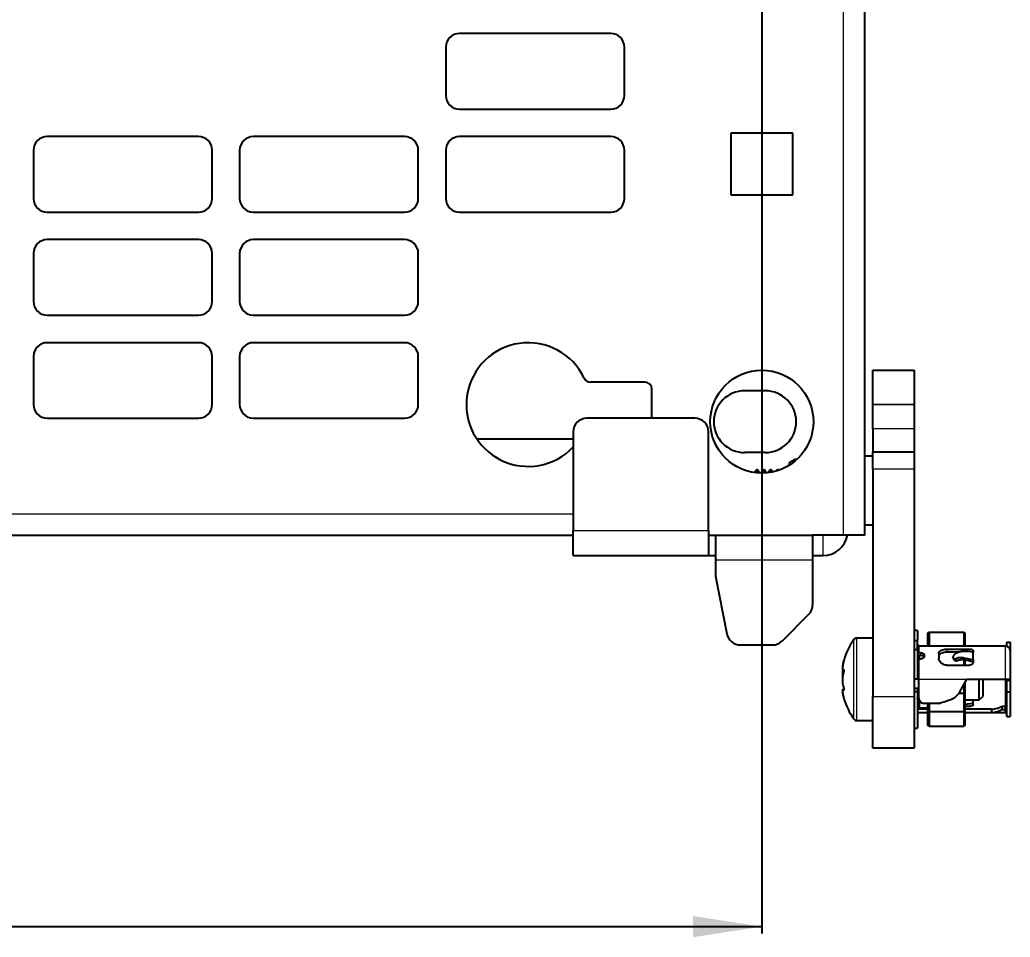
# Model space of a CAD drawing. Header units: millimetres. Extents: x -599 to 823, y -273 to 1990.
# Drawn here: x -130.4 to 13.8, y -116.8 to 16.7 of the extents above; entities that cross this region are included whole.
import ezdxf

# ---------------------------------------------------------------- set-up
doc = ezdxf.new("R2010")
doc.units = ezdxf.units.MM
doc.layers.add('FORMAT', color=7, linetype='Continuous')
doc.styles.add('SLDTEXTSTYLE0', font='TXT', dxfattribs={"width": 0.75})
doc.dimstyles.new('SLDDIMSTYLE0', dxfattribs={"dimtxt": 20, "dimasz": 10, "dimexe": 0, "dimexo": 0.0625, "dimgap": 5, "dimtad": 2, "dimdec": 1, "dimrnd": 1e-09, "dimzin": 12, "dimdsep": 46, "dimtxsty": 'SLDTEXTSTYLE0', "dimsah": 1, "dimcen": 0.09, "dimadec": 0, "dimazin": 3, "dimtfac": 1, "dimtofl": 0, "dimtmove": 0, "dimatfit": 3, "dimfxl": 0, "dimfrac": 2, "dimtolj": 1, "dimtzin": 12, "dimarcsym": 0})

# ---------------------------------------------------------------- blocks, each defined once
blk = doc.blocks.new('_D_4')
at = {"layer": 'FORMAT'}
for p, q in [((-478.4, 883.24), (-478.4, -116.25)), ((-22.4, 883.24), (-22.4, -116.25)), ((-478.4, -115.25), (-22.4, -115.25))]:
    blk.add_line(p, q, dxfattribs=at)
for points in [[(-478.4, -115.25), (-468.4, -116.79), (-468.4, -113.71)], [(-22.4, -115.25), (-32.4, -113.71), (-32.4, -116.79)]]:
    blk.add_solid(points, dxfattribs=at)
at = {"layer": 'FORMAT', "insert": (-272.57, -89.47), "char_height": 20, "attachment_point": 1, "style": 'SLDTEXTSTYLE0'}
blk.add_mtext('456', dxfattribs=at)

msp = doc.modelspace()

# ---------------------------------------------------------------- linework, layer by layer
at = {"color": 8, "linetype": 'Continuous', "lineweight": 18}
for p, q in [((-10.5, -58.25), (-10.5, 1824.75)), ((-6.25, -39.25), (-0.25, -39.25)), ((-0.25, -39.25), (-6.25, -39.25)), ((-0.25, -42.79), (-6.25, -42.79)), ((-0.25, -48.64), (-6.25, -48.64)), ((-450.45, -55.16), (-49.85, -55.16)), ((-30.15, -57.65), (-49.85, -57.65)), ((-13.5, -58.25), (-13.5, -61.25)), ((-29.15, -61.85), (-15, -61.85)), ((-9.02, -85.02), (-9.02, -73.48)), ((-8.57, -85.25), (-8.57, -73.25)), ((0.45, -74.4), (0.45, -75.4)), ((4.55, -74.85), (4.55, -75.31)), ((7.85, -75.31), (7.85, -74.85)), ((13.05, -79.25), (13.05, -74.4)), ((0.45, -76.3), (0.45, -79.25)), ((0.7, -75.8), (0.7, -75.4)), ((0.45, -79.25), (7.45, -79.25)), ((13.05, -83.19), (13.05, -79.25)), ((-6.25, -81.75), (-0.25, -81.75)), ((0.45, -82.7), (0.45, -83.6))]:
    msp.add_line(p, q, dxfattribs=at)
at = {"color": 7, "linetype": 'Continuous', "lineweight": 25}
for p, q in [((-7.4, -58.25), (-7.4, 1824.75)), ((-44.4, 14.75), (-66.4, 14.75)), ((-68.4, 12.75), (-68.4, 5.75)), ((-42.4, 5.75), (-42.4, 12.75)), ((-66.4, 3.75), (-44.4, 3.75)), ((-26.9, 0.25), (-26.9, -8.75)), ((-17.9, 0.25), (-26.9, 0.25)), ((-17.9, -8.75), (-17.9, 0.25)), ((-104.4, -0.25), (-126.4, -0.25)), ((-74.4, -0.25), (-96.4, -0.25)), ((-44.4, -0.25), (-66.4, -0.25)), ((-128.4, -2.25), (-128.4, -9.25)), ((-102.4, -9.25), (-102.4, -2.25)), ((-98.4, -2.25), (-98.4, -9.25)), ((-72.4, -9.25), (-72.4, -2.25)), ((-68.4, -2.25), (-68.4, -9.25)), ((-42.4, -9.25), (-42.4, -2.25)), ((-26.9, -8.75), (-17.9, -8.75)), ((-126.4, -11.25), (-104.4, -11.25)), ((-96.4, -11.25), (-74.4, -11.25)), ((-66.4, -11.25), (-44.4, -11.25)), ((-104.4, -15.25), (-126.4, -15.25)), ((-74.4, -15.25), (-96.4, -15.25)), ((-128.4, -17.25), (-128.4, -24.25)), ((-102.4, -24.25), (-102.4, -17.25)), ((-98.4, -17.25), (-98.4, -24.25)), ((-72.4, -24.25), (-72.4, -17.25)), ((-126.4, -26.25), (-104.4, -26.25)), ((-96.4, -26.25), (-74.4, -26.25)), ((-104.4, -30.25), (-126.4, -30.25)), ((-74.4, -30.25), (-96.4, -30.25)), ((-128.4, -32.25), (-128.4, -39.25)), ((-102.4, -39.25), (-102.4, -32.25)), ((-98.4, -32.25), (-98.4, -39.25)), ((-72.4, -39.25), (-72.4, -32.25)), ((-6.25, -34.25), (-0.25, -34.25)), ((-6.25, -39.25), (-6.25, -34.25)), ((-0.25, -34.25), (-0.25, -39.25)), ((-39.4, -36.01), (-47.35, -36.01)), ((-38.4, -41.25), (-38.4, -37.01)), ((-21.9, -37.25), (-24.9, -37.25)), ((-6.25, -42.79), (-6.25, -39.25)), ((-6.25, -39.25), (-6.25, -39.25)), ((-0.25, -39.25), (-0.25, -42.79)), ((-0.25, -39.25), (-0.25, -39.25)), ((-126.4, -41.25), (-104.4, -41.25)), ((-96.4, -41.25), (-74.4, -41.25)), ((-32.15, -41.25), (-47.85, -41.25)), ((-6.25, -42.79), (-6.25, -46.14)), ((-0.25, -42.79), (-0.25, -46.14)), ((-63.88, -44.26), (-49.85, -44.26)), ((-49.85, -43.25), (-49.85, -57.65)), ((-30.15, -57.65), (-30.15, -43.25)), ((-21.9, -46.25), (-24.9, -46.25)), ((-17.53, -47.25), (-18.4, -47.75)), ((-17.3, -47.25), (-17.53, -47.25)), ((-17.53, -47.25), (-17.53, -47.46)), ((-6.25, -46.75), (-7.4, -46.75)), ((-6.25, -46.14), (-0.25, -46.14)), ((-6.25, -48.64), (-6.25, -46.14)), ((-0.25, -46.14), (-0.25, -48.64)), ((-23.15, -48.75), (-23.4, -49)), ((-23.4, -49), (-23.4, -49.18)), ((-23.03, -48.75), (-23.15, -48.75)), ((-23.15, -48.75), (-23.15, -49.21)), ((-22.68, -49.24), (-23.03, -48.75)), ((-23.03, -48.75), (-23.03, -49.22)), ((-22.17, -48.75), (-22.52, -49.25)), ((-22.03, -48.75), (-22.17, -48.75)), ((-22.17, -48.75), (-22.17, -49.25)), ((-21.7, -49.22), (-22.03, -48.75)), ((-22.03, -48.75), (-22.03, -49.24)), ((-21.17, -48.75), (-21.48, -49.19)), ((-21.03, -48.75), (-21.17, -48.75)), ((-21.17, -48.75), (-21.17, -49.15)), ((-20.8, -49.08), (-21.03, -48.75)), ((-21.03, -48.75), (-21.03, -49.12)), ((-20.17, -48.75), (-20.31, -48.95)), ((-20.03, -48.75), (-20.17, -48.75)), ((-20.17, -48.75), (-20.17, -48.91)), ((-19.96, -48.84), (-20.03, -48.75)), ((-20.03, -48.75), (-20.03, -48.87)), ((-18.4, -47.75), (-18.4, -48.09)), ((-6.25, -48.64), (-6.25, -81.75)), ((-0.25, -48.64), (-0.25, -81.75)), ((-49.85, -61.25), (-49.85, -57.65)), ((-30.15, -57.65), (-30.15, -61.25)), ((-7.4, -56.75), (-6.25, -56.75)), ((-450.45, -58.26), (-49.85, -58.26)), ((-30.15, -58.25), (-29.15, -58.25)), ((-29.15, -58.25), (-29.15, -61.85)), ((-29.15, -58.25), (-15, -58.25)), ((-10.5, -58.25), (-15, -58.25)), ((-15, -58.25), (-15, -61.85)), ((-7.4, -58.25), (-10.5, -58.25)), ((-49.85, -61.25), (-30.15, -61.25)), ((-30.15, -61.25), (-29.15, -61.25)), ((-29.15, -61.85), (-29.15, -64.25)), ((-15, -61.25), (-13.5, -61.25)), ((-15, -61.85), (-15, -68.42)), ((-29.15, -64.25), (-27.47, -72.64)), ((-19.41, -73.66), (-15.59, -69.84)), ((-6.25, -73.25), (-8.57, -73.25)), ((0.25, -72.15), (-0.25, -72.15)), ((0.25, -72.15), (0.25, -73.62)), ((1.75, -72.54), (1.95, -72.41)), ((1.75, -74.4), (1.75, -72.54)), ((1.95, -72.41), (1.95, -74.4)), ((1.95, -72.41), (7.04, -72.41)), ((7.04, -74.4), (7.04, -72.41)), ((7.04, -72.41), (7.15, -72.63)), ((7.15, -72.63), (7.15, -74.4)), ((-25.51, -74.25), (-20.83, -74.25)), ((-0.25, -73.62), (0.25, -73.62)), ((-0.25, -74.93), (0.25, -74.93)), ((0.25, -74.93), (0.25, -73.62)), ((0.25, -74.93), (0.25, -79.25)), ((0.45, -74.4), (11.05, -74.4)), ((4.55, -74.85), (7.85, -74.85)), ((11.05, -74.4), (13.05, -74.4)), ((13.25, -73.82), (13.75, -73.82)), ((13.25, -74.43), (13.25, -73.82)), ((13.75, -73.82), (13.75, -75.1)), ((0.55, -76.25), (0.29, -76.25)), ((0.7, -75.4), (0.45, -75.4)), ((0.7, -75.8), (0.45, -75.8)), ((0.7, -76.3), (0.45, -76.3)), ((0.55, -76.3), (0.55, -75.8)), ((1.25, -75.76), (1.25, -75.88)), ((3.35, -75.5), (3.35, -76.18)), ((6.27, -75.31), (4.55, -75.31)), ((5.42, -76.06), (5.42, -76.03)), ((5.47, -76.19), (5.7, -76.49)), ((8.35, -75.09), (8.35, -75.3)), ((8.35, -76.43), (8.35, -75.3)), ((13.75, -75.1), (13.75, -79.25)), ((4.55, -77.2), (7.85, -77.2)), ((7.04, -77.2), (7.04, -76.43)), ((7.15, -76.48), (7.15, -77.2)), ((8.35, -76.43), (8.35, -76.76)), ((0.25, -79.25), (-0.25, -79.25)), ((0.25, -79.25), (0.45, -79.25)), ((0.45, -82), (0.45, -79.25)), ((6.3, -81.25), (7.45, -79.25)), ((7.45, -79.25), (13.05, -79.25)), ((9.25, -79.39), (9.25, -79.25)), ((9.75, -79.25), (9.75, -81.75)), ((13.05, -79.25), (13.75, -79.25)), ((13.25, -79.38), (13.25, -79.25)), ((13.75, -79.25), (13.75, -79.38)), ((-0.25, -80.56), (0.25, -80.56)), ((0.25, -80.56), (0.25, -81.09)), ((0.25, -80.69), (0.45, -80.7)), ((7.04, -81.25), (7.04, -79.97)), ((7.15, -79.77), (7.15, -81.25)), ((9.25, -82.25), (9.25, -79.39)), ((13.25, -79.38), (13.75, -79.38)), ((13.25, -81.08), (13.25, -79.38)), ((13.75, -79.38), (13.75, -81.08)), ((-10.46, -80.78), (-10.61, -80.78)), ((-6.25, -89.25), (-6.25, -81.75)), ((0.25, -81.09), (-0.25, -81.09)), ((-0.25, -81.75), (-0.25, -89.25)), ((0.25, -81.09), (0.25, -86.35)), ((6.3, -81.25), (7.04, -81.25)), ((7.04, -83.94), (7.04, -81.25)), ((7.15, -81.25), (7.04, -81.25)), ((7.15, -81.25), (7.15, -83.92)), ((9.25, -82.25), (9.75, -81.75)), ((13.25, -81.08), (13.75, -81.08)), ((13.25, -84.68), (13.25, -81.08)), ((13.75, -81.08), (13.75, -84.68)), ((0.25, -82.25), (0.49, -82.25)), ((0.55, -82.7), (0.45, -82.7)), ((1.75, -83.6), (0.45, -83.6)), ((0.55, -83.4), (0.55, -82.37)), ((0.55, -83.4), (1.75, -83.4)), ((3.35, -82.75), (1.2, -82.75)), ((1.75, -83.93), (1.75, -82.75)), ((1.95, -82.75), (1.95, -83.94)), ((7.15, -82.25), (9.25, -82.25)), ((8.35, -82.79), (7.15, -82.91)), ((7.85, -83.19), (7.15, -83.19)), ((11.05, -83.6), (7.15, -83.6)), ((8.35, -82.79), (8.35, -82.25)), ((8.35, -82.96), (8.35, -82.79)), ((11.05, -83.6), (11.05, -84.1)), ((12.55, -83.19), (12.55, -83.65)), ((13.05, -83.19), (12.55, -83.19)), ((13.05, -83.65), (13.05, -83.19)), ((0.45, -84.1), (1.75, -84.1)), ((1.75, -85.96), (1.75, -83.93)), ((1.95, -83.94), (1.75, -83.93)), ((1.95, -83.94), (1.95, -86.09)), ((1.95, -83.94), (7.04, -83.94)), ((7.15, -83.92), (7.04, -83.94)), ((7.04, -86.09), (7.04, -83.94)), ((7.15, -83.92), (7.15, -85.87)), ((7.15, -84.1), (11.05, -84.1)), ((11.05, -84.1), (13.05, -84.1)), ((12.55, -83.65), (13.05, -83.65)), ((13.25, -84.68), (13.75, -84.68)), ((-8.57, -85.25), (-6.25, -85.25)), ((-0.25, -86.35), (0.25, -86.35)), ((1.95, -86.09), (1.75, -85.96)), ((1.95, -86.09), (7.04, -86.09)), ((7.15, -85.87), (7.04, -86.09)), ((-0.25, -89.25), (-6.25, -89.25))]:
    msp.add_line(p, q, dxfattribs=at)
at = {"color": 7, "linetype": 'Continuous', "lineweight": 25, "flags": 128}
for points in [[(0.25, -75.78), (0.31, -75.79), (0.45, -75.8)], [(0.25, -76.18), (0.25, -76.2), (0.27, -76.22), (0.28, -76.24), (0.31, -76.26), (0.34, -76.28), (0.37, -76.29), (0.41, -76.3), (0.45, -76.3)], [(0.55, -76.13), (0.51, -76.21), (0.49, -76.25)], [(-10.48, -76.56), (-10.55, -76.82), (-10.66, -77.33)], [(-10.66, -81.16), (-10.55, -81.68), (-10.44, -82.07)], [(0.25, -82.72), (0.31, -82.71), (0.45, -82.7)], [(0.25, -83.63), (0.31, -83.61), (0.45, -83.6)], [(13.05, -84.1), (13.19, -84.09), (13.25, -84.07)]]:
    msp.add_lwpolyline(points, dxfattribs=at)
at = {"color": 7, "linetype": 'Continuous', "lineweight": 25}
msp.add_circle((-22.4, -41.75), 7.5, dxfattribs=at)
for centre, radius, start, end in [((-66.4, 12.75), 2, 90, 180), ((-44.4, 12.75), 2, 0, 90), ((-66.4, 5.75), 2, 180, 270), ((-44.4, 5.75), 2, 270, 0), ((-126.4, -2.25), 2, 90, 180), ((-104.4, -2.25), 2, 0, 90), ((-96.4, -2.25), 2, 90, 180), ((-74.4, -2.25), 2, 0, 90), ((-66.4, -2.25), 2, 90, 180), ((-44.4, -2.25), 2, 0, 90), ((-126.4, -9.25), 2, 180, 270), ((-104.4, -9.25), 2, 270, 0), ((-96.4, -9.25), 2, 180, 270), ((-74.4, -9.25), 2, 270, 0), ((-66.4, -9.25), 2, 180, 270), ((-44.4, -9.25), 2, 270, 0), ((-126.4, -17.25), 2, 90, 180), ((-104.4, -17.25), 2, 0, 90), ((-96.4, -17.25), 2, 90, 180), ((-74.4, -17.25), 2, 0, 90), ((-126.4, -24.25), 2, 180, 270), ((-104.4, -24.25), 2, 270, 0), ((-96.4, -24.25), 2, 180, 270), ((-74.4, -24.25), 2, 270, 0), ((-126.4, -32.25), 2, 90, 180), ((-104.4, -32.25), 2, 0, 90), ((-96.4, -32.25), 2, 90, 180), ((-74.4, -32.25), 2, 0, 90), ((-56.4, -39.26), 9, 25.1507, 316.7004), ((-47.35, -35.01), 1, 205.1507, 270), ((-39.4, -37.01), 1, 0, 90), ((-24.9, -41.75), 4.5, 90, 270), ((-21.9, -41.75), 4.5, 270, 90), ((-126.4, -39.25), 2, 180, 270), ((-104.4, -39.25), 2, 270, 0), ((-96.4, -39.25), 2, 180, 270), ((-74.4, -39.25), 2, 270, 0), ((-47.85, -43.25), 2, 90, 180), ((-32.15, -43.25), 2, 0, 90), ((-13.5, -57.65), 3.6, 270, 350.4059), ((-17, -68.42), 2, 315, 360), ((-25.51, -72.25), 2, 191.3099, 270), ((-0.85, -79.25), 10, 144.7485, 164.4243), ((-8.57, -73.79), 0.54, 90, 144.7485), ((-20.83, -72.25), 2, 270, 315), ((0.45, -74.2), 0.2, 180, 270), ((13.05, -75.1), 0.7, 360, 90), ((0.43, -75.22), 0.183, 187.3339, 275.8124), ((-0.85, -79.25), 10, 196.3891, 215.2515), ((1.2, -82), 0.75, 180, 270), ((0.35, -82.33), 0.0996, 125.5332, 176.0721), ((3.35, -82), 0.75, 270, 285.0484), ((13.05, -83.4), 0.2, 270, 360), ((-8.57, -84.71), 0.54, 215.2515, 270), ((0.45, -84.3), 0.2, 90, 180)]:
    msp.add_arc(centre, radius, start, end, dxfattribs=at)
for points, knots in [([(3.35, -75.5), (3.36, -75.42), (3.39, -75.25), (3.59, -75.06), (3.89, -74.93), (4.22, -74.86), (4.45, -74.86), (4.55, -74.85)], [0, 0, 0, 0, 0.2128333, 0.4258501, 0.6355415, 0.8465873, 1, 1, 1, 1]), ([(7.85, -74.85), (7.91, -74.86), (8.02, -74.86), (8.17, -74.9), (8.28, -74.96), (8.34, -75.02), (8.35, -75.07), (8.35, -75.09)], [0, 0, 0, 0, 0.214445, 0.428893, 0.643239, 0.857188, 1, 1, 1, 1]), ([(0.7, -75.4), (0.76, -75.41), (0.89, -75.41), (1.05, -75.47), (1.18, -75.56), (1.24, -75.66), (1.25, -75.73), (1.25, -75.76)], [0, 0, 0, 0, 0.214393, 0.428789, 0.643061, 0.856854, 1, 1, 1, 1]), ([(1.21, -76.03), (1.19, -75.99), (1.14, -75.92), (1, -75.85), (0.85, -75.8), (0.74, -75.8), (0.7, -75.8)], [0, 0, 0, 0, 0.252501, 0.531568, 0.811143, 1, 1, 1, 1]), ([(1.25, -75.88), (1.24, -75.93), (1.23, -76.02), (1.14, -76.14), (1, -76.24), (0.84, -76.29), (0.74, -76.3), (0.7, -76.3)], [0, 0, 0, 0, 0.214305, 0.42865, 0.642279, 0.856223, 1, 1, 1, 1]), ([(4.55, -75.31), (4.42, -75.31), (4.15, -75.32), (3.79, -75.42), (3.52, -75.57), (3.37, -75.76), (3.36, -75.91), (3.35, -75.97)], [0, 0, 0, 0, 0.212875, 0.425767, 0.637937, 0.847353, 1, 1, 1, 1]), ([(4.55, -77.2), (4.42, -77.19), (4.15, -77.16), (3.79, -76.98), (3.52, -76.71), (3.37, -76.43), (3.36, -76.25), (3.35, -76.18)], [0, 0, 0, 0, 0.2132377, 0.4264897, 0.6391595, 0.8495978, 1, 1, 1, 1]), ([(5.83, -75.52), (5.78, -75.54), (5.68, -75.6), (5.56, -75.71), (5.47, -75.85), (5.43, -75.95), (5.42, -76.01), (5.42, -76.03)], [0, 0, 0, 0, 0.225867, 0.451734, 0.677598, 0.903479, 1, 1, 1, 1]), ([(5.42, -76.06), (5.43, -76.1), (5.44, -76.17), (5.51, -76.25), (5.62, -76.28), (5.74, -76.28), (5.81, -76.26), (5.83, -76.25)], [0, 0, 0, 0, 0.225883, 0.451767, 0.67765, 0.903524, 1, 1, 1, 1]), ([(8.35, -75.3), (7.85, -75.24), (7.18, -75.15), (6.29, -75.26), (5.98, -75.43), (5.83, -75.52)], [0, 0, 0, 0, 0.587693, 0.790818, 1, 1, 1, 1]), ([(8.35, -76.43), (7.85, -76.33), (7.18, -76.18), (6.29, -76.07), (5.98, -76.19), (5.83, -76.25)], [0, 0, 0, 0, 0.587693, 0.790818, 1, 1, 1, 1]), ([(-10.48, -76.56), (-10.47, -76.53), (-10.46, -76.5), (-10.45, -76.46), (-10.45, -76.45), (-10.45, -76.45), (-10.45, -76.46), (-10.46, -76.5), (-10.52, -76.71), (-10.61, -77.11), (-10.68, -77.55), (-10.67, -77.81), (-10.62, -77.88), (-10.54, -77.87), (-10.48, -77.89), (-10.46, -77.91), (-10.45, -77.94), (-10.45, -77.96), (-10.45, -77.99), (-10.46, -78.04), (-10.5, -78.22), (-10.58, -78.51), (-10.65, -78.9), (-10.68, -79.31), (-10.66, -79.81), (-10.58, -80.21), (-10.49, -80.53), (-10.46, -80.65), (-10.45, -80.72), (-10.45, -80.75), (-10.45, -80.77), (-10.45, -80.79), (-10.47, -80.82), (-10.55, -80.8), (-10.64, -80.75), (-10.68, -80.85), (-10.66, -81.15), (-10.59, -81.52), (-10.52, -81.81), (-10.49, -81.91), (-10.47, -81.98), (-10.46, -82.02), (-10.45, -82.05), (-10.45, -82.05), (-10.45, -82.05)], [0, 0, 0, 0, 0.010728, 0.015224, 0.018112, 0.020571, 0.023024, 0.027377, 0.040819, 0.103498, 0.166695, 0.204011, 0.256335, 0.314494, 0.327735, 0.341099, 0.344105, 0.346621, 0.34914, 0.352978, 0.363553, 0.410702, 0.470972, 0.507237, 0.543762, 0.627026, 0.651816, 0.664256, 0.66927, 0.671997, 0.674747, 0.677852, 0.683424, 0.704689, 0.788652, 0.828321, 0.868497, 0.946466, 0.965714, 0.977954, 0.986009, 0.994111, 0.997345, 1, 1, 1, 1]), ([(-10.59, -77.72), (-10.6, -77.73), (-10.64, -77.94), (-10.67, -78.28), (-10.68, -78.67), (-10.65, -78.81), (-10.64, -78.87)], [0, 0, 0, 0, 0.033732, 0.504544, 0.782538, 1, 1, 1, 1]), ([(-10.66, -77.33), (-10.67, -77.36), (-10.68, -77.4), (-10.67, -77.39), (-10.67, -77.39)], [0, 0, 0, 0, 0.65651, 1, 1, 1, 1]), ([(5.7, -76.49), (5.71, -76.5), (5.72, -76.52), (5.74, -76.53), (5.74, -76.53)], [0, 0, 0, 0, 0.872289, 1, 1, 1, 1]), ([(6.08, -76.56), (6.03, -76.57), (5.93, -76.6), (5.81, -76.58), (5.76, -76.55), (5.74, -76.53)], [0, 0, 0, 0, 0.369126, 0.738256, 1, 1, 1, 1]), ([(8.35, -76.72), (7.92, -76.63), (7.33, -76.49), (6.52, -76.38), (6.22, -76.5), (6.08, -76.56)], [0, 0, 0, 0, 0.56666, 0.780905, 1, 1, 1, 1]), ([(8.35, -76.76), (8.35, -76.81), (8.33, -76.9), (8.25, -77.04), (8.12, -77.14), (7.98, -77.19), (7.89, -77.2), (7.85, -77.2)], [0, 0, 0, 0, 0.214373, 0.428779, 0.642592, 0.856666, 1, 1, 1, 1]), ([(-10.66, -81.17), (-10.67, -81.15), (-10.68, -81.1), (-10.67, -81.11), (-10.67, -81.12)], [0, 0, 0, 0, 0.429774, 1, 1, 1, 1]), ([(0.25, -80.96), (0.25, -80.95), (0.25, -80.93), (0.27, -80.91), (0.31, -80.89), (0.38, -80.89), (0.43, -80.9), (0.45, -80.9)], [0, 0, 0, 0, 0.195302, 0.377541, 0.538909, 0.761383, 1, 1, 1, 1]), ([(0.25, -82.02), (0.25, -82.01), (0.25, -82), (0.27, -81.97), (0.31, -81.94), (0.38, -81.93), (0.44, -81.92), (0.46, -81.91)], [0, 0, 0, 0, 0.187462, 0.362386, 0.517277, 0.750642, 1, 1, 1, 1]), ([(6.3, -81.25), (6.13, -81.47), (5.78, -81.91), (4.79, -82.38), (4.03, -82.59), (3.55, -82.72)], [0, 0, 0, 0, 0.254027, 0.526591, 1, 1, 1, 1]), ([(8.35, -82.96), (8.35, -82.98), (8.33, -83.04), (8.25, -83.11), (8.12, -83.16), (7.98, -83.19), (7.89, -83.19), (7.85, -83.19)], [0, 0, 0, 0, 0.214295, 0.42863, 0.64223, 0.856153, 1, 1, 1, 1]), ([(11.05, -83.6), (11.33, -83.58), (11.83, -83.53), (12.33, -83.3), (12.55, -83.19)], [0, 0, 0, 0, 0.559868, 1, 1, 1, 1]), ([(11.05, -84.1), (11.33, -84.07), (11.83, -84.01), (12.33, -83.76), (12.55, -83.65)], [0, 0, 0, 0, 0.559911, 1, 1, 1, 1]), ([(13.05, -84.1), (13.05, -84.07), (13.05, -84.01), (13.05, -83.76), (13.05, -83.65)], [0, 0, 0, 0, 0.559866, 1, 1, 1, 1])]:
    msp.add_open_spline(points, degree=3, knots=knots, dxfattribs=at)
at = {"color": 8, "linetype": 'Continuous', "lineweight": 18}
msp.add_open_spline([(5.83, -76.25), (5.87, -76.3), (5.94, -76.39), (6.02, -76.49), (6.06, -76.54), (6.08, -76.56)], degree=3, knots=[0, 0, 0, 0, 0.5023617, 0.8154185, 1, 1, 1, 1], dxfattribs=at)

# ---------------------------------------------------------------- dimensions: what is measured, and where the dimension line sits
at = {"layer": 'FORMAT'}
dim = msp.add_linear_dim(base=(-22.4, -115.25), p1=(-478.4, 883.25), p2=(-22.4, 883.25), angle=0, dimstyle='SLDDIMSTYLE0', dxfattribs=at)
dim.commit()
dim.dimension.update_dxf_attribs({"geometry": '_D_4', "text_midpoint": (-250.4, -115.25), "dimtype": 160})

doc.saveas('drawing.dxf')
